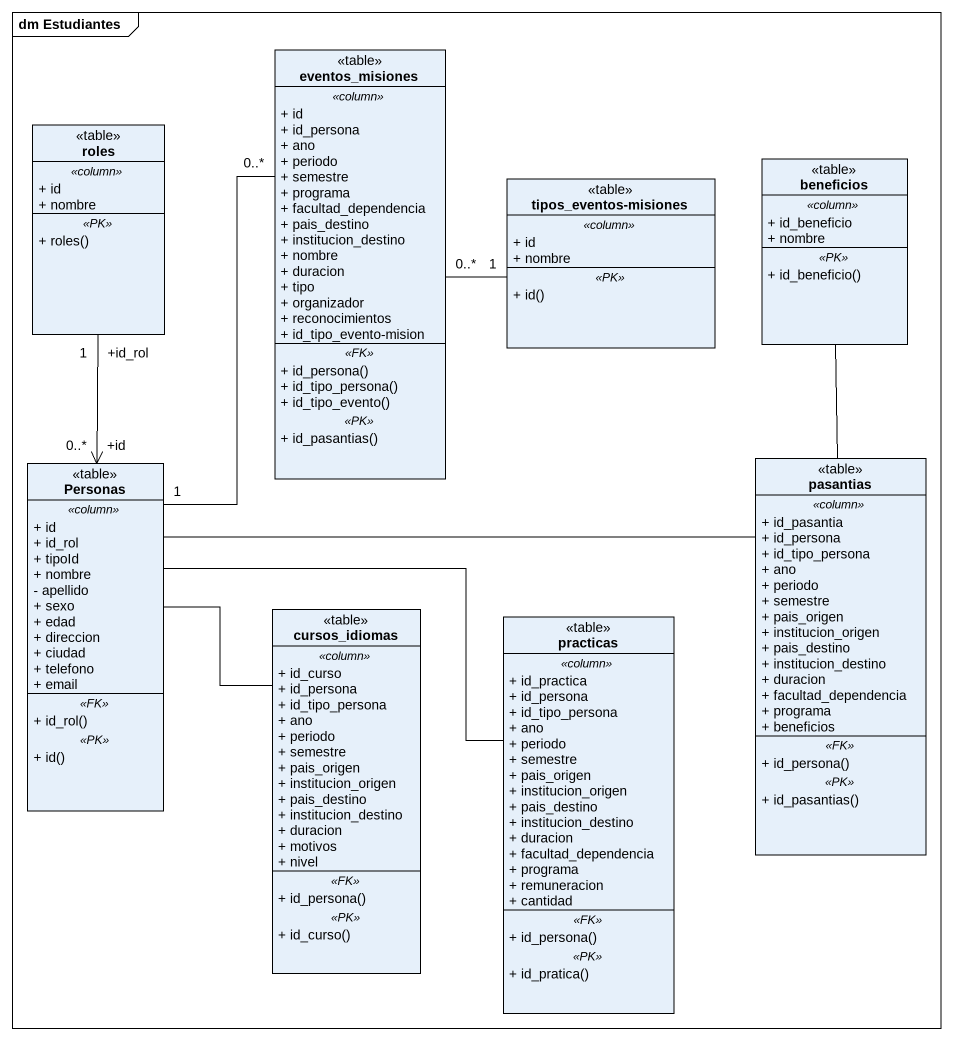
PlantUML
@startuml
mainframe dm Estudiantes
hide circle
hide empty members
skinparam classAttributeIconSize 0
class eventos_misiones <<table>> {
  .. <<column>> ..
  + id
  + id_persona
  + ano
  + periodo
  + semestre
  + programa
  + facultad_dependencia
  + pais_destino
  + institucion_destino
  + nombre
  + duracion
  + tipo
  + organizador
  + reconocimientos
  + id_tipo_evento-mision
  .. <<FK>> ..
  + id_persona()
  + id_tipo_persona()
  + id_tipo_evento()
  .. <<PK>> ..
  + id_pasantias()
}
class roles <<table>> {
  .. <<column>> ..
  + id
  + nombre
  .. <<PK>> ..
  + roles()
}
class "tipos_eventos-misiones" as tipos_eventos_misiones <<table>> {
  .. <<column>> ..
  + id
  + nombre
  .. <<PK>> ..
  + id()
}
class beneficios <<table>> {
  .. <<column>> ..
  + id_beneficio
  + nombre
  .. <<PK>> ..
  + id_beneficio()
}
class Personas <<table>> {
  .. <<column>> ..
  + id
  + id_rol
  + tipoId
  + nombre
  - apellido
  + sexo
  + edad
  + direccion
  + ciudad
  + telefono
  + email
  .. <<FK>> ..
  + id_rol()
  .. <<PK>> ..
  + id()
}
class pasantias <<table>> {
  .. <<column>> ..
  + id_pasantia
  + id_persona
  + id_tipo_persona
  + ano
  + periodo
  + semestre
  + pais_origen
  + institucion_origen
  + pais_destino
  + institucion_destino
  + duracion
  + facultad_dependencia
  + programa
  + beneficios
  .. <<FK>> ..
  + id_persona()
  .. <<PK>> ..
  + id_pasantias()
}
class cursos_idiomas <<table>> {
  .. <<column>> ..
  + id_curso
  + id_persona
  + id_tipo_persona
  + ano
  + periodo
  + semestre
  + pais_origen
  + institucion_origen
  + pais_destino
  + institucion_destino
  + duracion
  + motivos
  + nivel
  .. <<FK>> ..
  + id_persona()
  .. <<PK>> ..
  + id_curso()
}
class practicas <<table>> {
  .. <<column>> ..
  + id_practica
  + id_persona
  + id_tipo_persona
  + ano
  + periodo
  + semestre
  + pais_origen
  + institucion_origen
  + pais_destino
  + institucion_destino
  + duracion
  + facultad_dependencia
  + programa
  + remuneracion
  + cantidad
  .. <<FK>> ..
  + id_persona()
  .. <<PK>> ..
  + id_pratica()
}
roles "+id_rol\n1" --> "+id\n0..*" Personas
tipos_eventos_misiones "1" -left- "0..*" eventos_misiones
Personas "1" -up- "0..*" eventos_misiones
Personas -right- pasantias
Personas -- cursos_idiomas
Personas -right- practicas
pasantias -up- beneficios
@enduml
